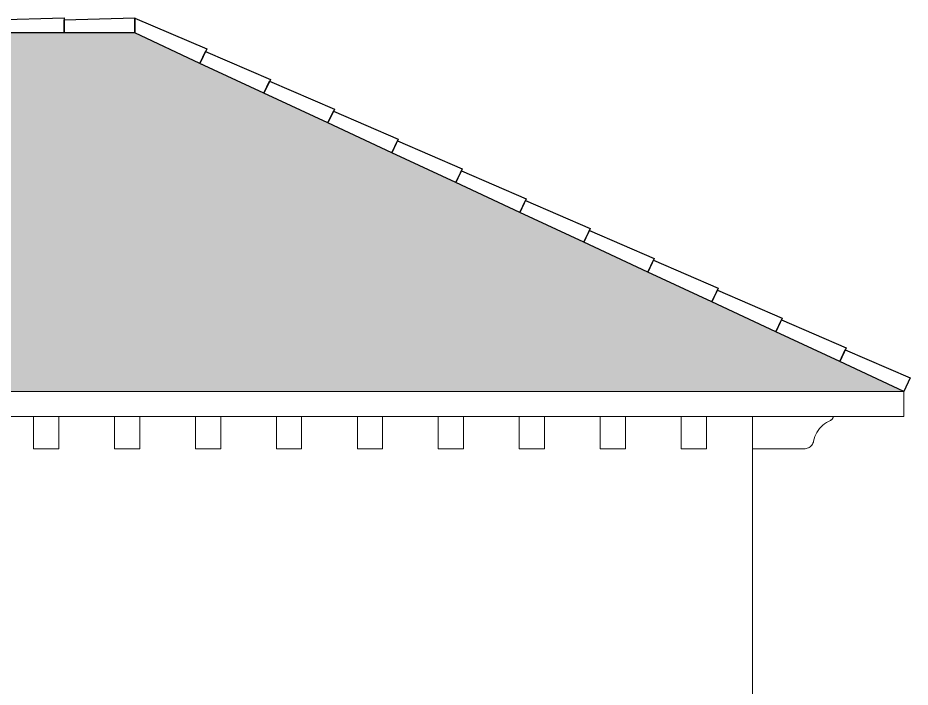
# Model space of a CAD drawing. Header units: millimetres. Extents: x 33748 to 451939, y -263262 to 62681.
# Drawn here: x 382623 to 386163, y -236636 to -233980 of the extents above; entities that cross this region are included whole.
import ezdxf

# ---------------------------------------------------------------- set-up
doc = ezdxf.new("R2010")
doc.units = ezdxf.units.MM
doc.layers.add('-HATCH CONCRETE', color=54, linetype='Continuous')
doc.layers.add('13. NET HATCH', color=252, linetype='Continuous')
doc.layers.add('-LINE1', color=7, linetype='Continuous', lineweight=18)

msp = doc.modelspace()

# ---------------------------------------------------------------- hatches: boundary and pattern name
at = {"layer": '13. NET HATCH'}
h = msp.add_hatch(dxfattribs=at)
h.set_pattern_fill('N-ONG-01', color=256, scale=200)
h.set_pattern_definition([(274.9697, (290364.1629353573, -77206.85455177243), (-199.9982614014102, 2400.000210303527), [184.6944, -4432.6642]), (180, (290380.1629353573, -77390.85455177243), (-200.0000000000001, -200), [16, -184]), (0, (290180.1629353573, -77406.85455177243), (200, 200), [56.00000000000001, -144]), (90, (290236.1629353573, -77406.85455177243), (-200, 200), [20, -180]), (270, (290364.1629353573, -77386.85455177243), (199.9999999999999, -200.0000000000001), [20, -180]), (0, (290364.1629353573, -77406.85455177243), (200, 200), [16, -184]), (0, (290180.1629353573, -77390.85455177243), (200, 200), [40, -160]), (85.0303, (290220.1629353573, -77390.85455177243), (199.9982614014119, 2400.000210303527), [184.6943999999998, -4432.664199999995]), (52.69609999999999, (290220.1629353573, -77380.85455177243), (-2599.997177976597, -3400.002148337723), [52.80160000000001, -5227.349999999999]), (18.4349, (290252.1629353573, -77338.85455177243), (400.0000869185922, 199.9996806445416), [50.59639999999997, -581.8589999999994]), (341.5651, (290300.1629353573, -77322.85455177243), (-400.0000869185922, 199.9996806445417), [50.59640000000001, -581.859]), (307.3039, (290348.1629353573, -77338.85455177243), (2599.997177976598, -3400.002148337722), [52.80160000000001, -5227.349999999999]), (20.2249, (290262.1629353573, -77352.85455177243), (-2199.999452866844, -800.0016671195548), [40.49699999999998, -4009.194399999998]), (339.7751, (290300.1629353573, -77338.85455177243), (2199.999452866844, -800.0016671195551), [40.497, -4009.1944]), (307.4054, (290338.1629353573, -77352.85455177243), (2000.00199052301, -2599.998492996009), [42.8018, -4237.384999999999]), (52.5946, (290236.1629353573, -77386.85455177243), (-2000.00199052301, -2599.998492996009), [42.8018, -4237.384999999999])])
h.paths.add_polyline_path([(386137.4024241559, -235462.4244023436), (383087.5653018822, -234040.2619961054), (378428.6195313933, -234044.8582429808), (381354.0585473636, -235404.8777632418), (381337.0766650154, -235462.4244023436)])
h.paths.add_polyline_path([(381337.0766650157, -235462.4244023436), (378287.2395427378, -234040.2619961035), (378287.2395190462, -234040.2619961035), (375237.4023967669, -235462.4244023436)])

# ---------------------------------------------------------------- linework, layer by layer
at = {"layer": '-HATCH CONCRETE'}
for points in [[(382527.5653018819, -234040.2619961033), (382527.5653018819, -233988.2619961033), (382807.5653018819, -233980.2619961032), (382807.5653018819, -234040.2619961032)], [(382807.5653018819, -234040.2619961033), (382807.5653018819, -233988.2619961033), (383087.5653018819, -233980.2619961032), (383087.5653018819, -234040.2619961032)], [(383087.5653018822, -234040.2619961035), (383087.5653018829, -233981.1769743535), (383372.9927928122, -234102.8191117728), (383345.9744400821, -234160.7601561831)], [(383345.9744400801, -234160.7601561873), (383367.9505896906, -234113.6321512614), (383625.097716155, -234224.714802252), (383599.7406204507, -234279.0932694743)], [(383599.7406204512, -234279.0932694733), (383621.7167700616, -234231.9652645474), (383878.8638965259, -234343.047915538), (383853.5068008216, -234397.4263827602)], [(383853.5068008212, -234397.4263827612), (383875.4829504316, -234350.2983778353), (384132.6300768961, -234461.3810288259), (384107.2729811916, -234515.7594960481)], [(384107.272981192, -234515.7594960473), (384129.2491308025, -234468.6314911214), (384386.3962572669, -234579.714142112), (384361.0391615625, -234634.0926093342)], [(384361.0391615621, -234634.0926093349), (384383.0153111727, -234586.964604409), (384640.162437637, -234698.0472553996), (384614.8053419327, -234752.4257226218)], [(384614.8053419326, -234752.425722622), (384636.7814915432, -234705.2977176961), (384893.9286180073, -234816.3803686867), (384868.5715223032, -234870.7588359089)], [(384868.5715223033, -234870.7588359088), (384890.5476719136, -234823.6308309829), (385147.694798378, -234934.7134819735), (385122.3377026736, -234989.0919491957)], [(385122.3377026736, -234989.0919491958), (385144.3138522841, -234941.9639442699), (385401.4609787484, -235053.0465952605), (385376.1038830441, -235107.4250624828)], [(385376.1038830442, -235107.4250624826), (385398.0800326546, -235060.2970575566), (385655.2271591191, -235171.3797085473), (385629.8700634147, -235225.7581757695)], [(385629.8700634146, -235225.7581757696), (385651.846213025, -235178.6301708437), (385908.9933394894, -235289.7128218343), (385883.6362437851, -235344.0912890565)], [(385883.6362437851, -235344.0912890567), (385905.6123933956, -235296.9632841307), (386162.7595198599, -235408.0459351214), (386137.4024241556, -235462.4244023436)]]:
    msp.add_lwpolyline(points, close=True, dxfattribs=at)
at = {"layer": '-LINE1'}
for p, q in [((378287.2395190446, -234040.2619961035), (383087.565301878, -234040.2619961035)), ((386137.4024241556, -235462.4244023436), (383087.565301878, -234040.2619961035)), ((386137.4024241556, -235462.4244023436), (375237.4023967671, -235462.4244023436)), ((386137.4024241556, -235562.4244023435), (386137.4024241556, -235462.4244023436)), ((386137.4024241556, -235562.4244023435), (375237.4023967671, -235562.4244023435)), ((385537.4024104613, -238012.4170757227), (385537.4024104613, -235690.4244019779))]:
    msp.add_line(p, q, dxfattribs=at)
for points in [[(382686.0702547479, -235690.4244026162), (382686.0702546964, -235562.4244026162), (382786.0702547809, -235562.4244026162), (382786.0702547809, -235690.4244026162)], [(383007.1057411032, -235690.4244026162), (383007.1057410517, -235562.4244026162), (383107.1057411362, -235562.4244026162), (383107.1057411362, -235690.4244026162)], [(383328.1412274585, -235690.4244026017), (383328.141227407, -235562.4244026017), (383428.1412274915, -235562.4244026017), (383428.1412274915, -235690.4244026017)], [(383649.1767138137, -235690.4244026162), (383649.1767137622, -235562.4244026162), (383749.1767138467, -235562.4244026162), (383749.1767138467, -235690.4244026162)], [(383970.212200169, -235690.4244026017), (383970.2122001175, -235562.4244026017), (384070.212200202, -235562.4244026017), (384070.212200202, -235690.4244026017)], [(384291.2476865243, -235690.4244026162), (384291.2476864728, -235562.4244026162), (384391.2476865574, -235562.4244026162), (384391.2476865574, -235690.4244026162)], [(384612.2831728795, -235690.4244026307), (384612.283172828, -235562.4244026307), (384712.2831729125, -235562.4244026307), (384712.2831729125, -235690.4244026307)], [(384933.3186592348, -235690.4244026162), (384933.3186591833, -235562.4244026162), (385033.3186592679, -235562.4244026162), (385033.3186592679, -235690.4244026162)], [(385354.3541456232, -235690.4244026307), (385354.3541456746, -235562.4244026307), (385254.3541455901, -235562.4244026307), (385254.3541455901, -235690.4244026307)], [(385750.6635632769, -235689.4192125963), (385754.9116247627, -235688.1749510451), (385758.9906206875, -235686.4556472789), (385762.8476232992, -235684.2836104357), (385766.4325853604, -235681.6870241739), (385769.698989545, -235678.6995809698), (385772.6044520327, -235675.360044935), (385775.1112724675, -235671.7117488256), (385777.186923146, -235667.8020317698), (385778.8044710859, -235663.6816250111), (385779.9429275003, -235659.4039936353), (385782.1595807597, -235650.4722881482), (385785.0853126339, -235641.7470917618), (385788.7012795754, -235633.2846014359), (385792.984192971, -235625.1393198044), (385797.9064687432, -235617.3637065223), (385803.4364050038, -235610.0078403986), (385809.5383862301, -235603.119096865), (385816.1731126463, -235596.741842854), (385823.2978533322, -235590.9171510544), (385830.8667214324, -235585.6825353825), (385838.8309696886, -235581.0717093738), (385847.1393148192, -235577.1143640864), (385848.5549770067, -235576.4291896027), (385849.9010820764, -235575.6158233606), (385851.1660542464, -235574.6812598736), (385852.3390154345, -235573.6335358864), (385853.4098788035, -235572.4816612634), (385854.3694355029, -235571.2355415087), (385855.2094338594, -235569.9058925839), (385855.9226503378, -235568.5041487567), (385856.5029516588, -235567.0423642722), (385856.9453475423, -235565.5331096931), (385857.2460336209, -235563.9893637994), (385857.4024904349, -235562.4244023435), (385537.4024104613, -235562.4244023435), (385537.4024241556, -235690.4244019779), (385538.4655261543, -235690.4244023368), (385741.8822080957, -235690.4244019779), (385746.301557723, -235690.1722867909)]]:
    msp.add_lwpolyline(points, close=True, dxfattribs=at)

doc.saveas('drawing.dxf')
